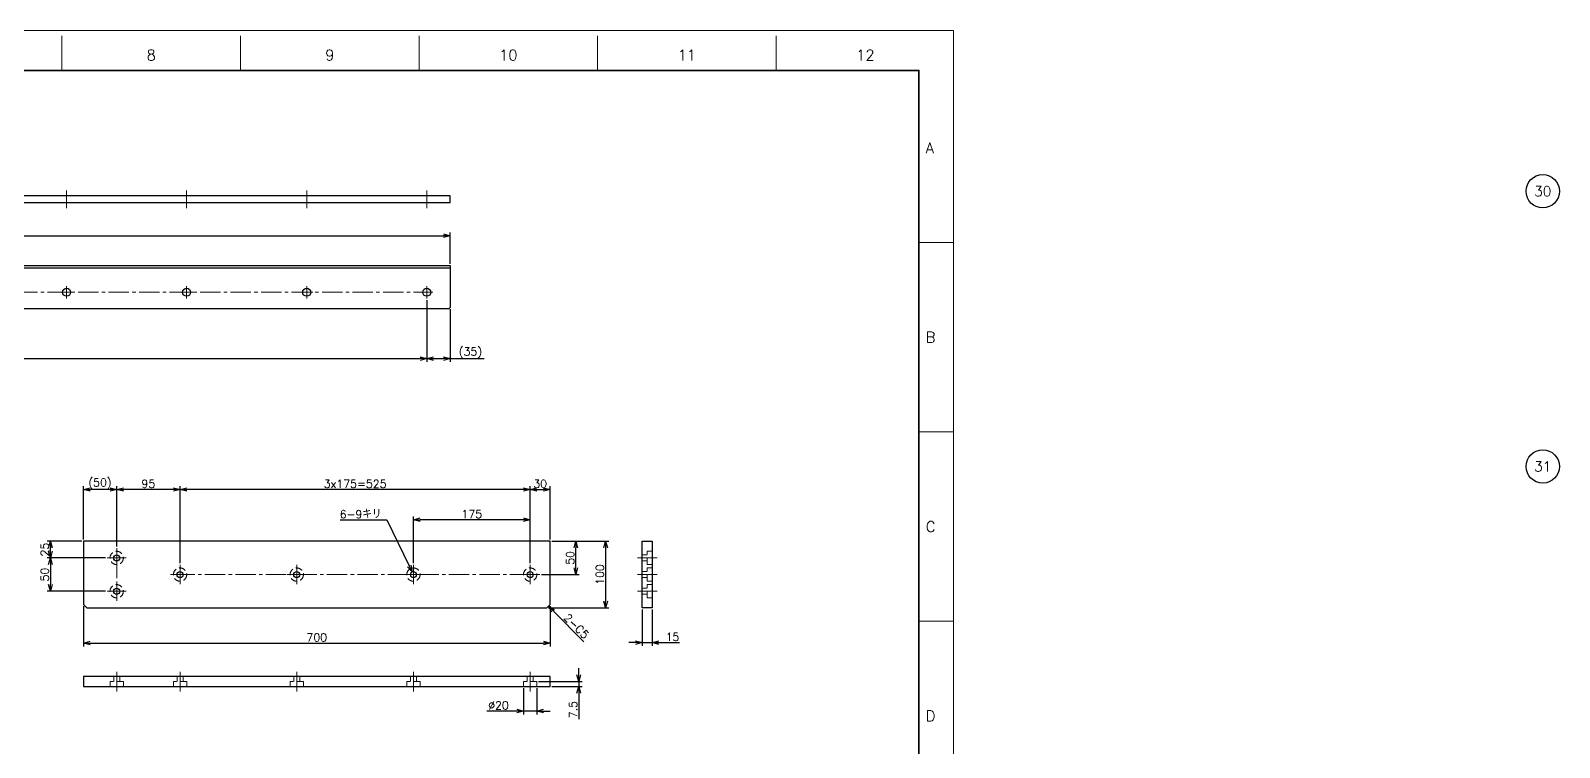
# Model space of a CAD drawing. Header units: millimetres. Extents: x 0 to 6647, y -19 to 2332.
# Drawn here: x 1929 to 4221, y 1256 to 2332 of the extents above; entities that cross this region are included whole.
import ezdxf
from ezdxf import colors
from ezdxf.entities.mleader import LeaderData, LeaderLine
from ezdxf.enums import TextEntityAlignment as Align
from ezdxf.math import Vec2, Vec3

# ---------------------------------------------------------------- set-up
doc = ezdxf.new("R2010")
doc.units = ezdxf.units.MM
doc.header["$LTSCALE"] = 1.6
doc.header["$PDMODE"] = 99
doc.header["$PDSIZE"] = 1
doc.linetypes.add('CENTER2', pattern=[28.575, 19.05, -3.175, 3.175, -3.175])
doc.linetypes.add('HIDDEN', pattern=[9.525, 6.35, -3.175])
for name, color, linetype, lineweight in [('04_HIDDEN', 2, 'HIDDEN', 13), ('05_CENTER', 4, 'CENTER2', 13), ('08_DIM', 3, 'Continuous', 13), ('90_FRAME', 5, 'Continuous', 35)]:
    doc.layers.add(name, color=color, linetype=linetype, lineweight=lineweight)
doc.layers.add('91_BLANK', color=5, linetype='Continuous', lineweight=0, plot=False)
doc.styles.add('KSS_TXT', font='txt.shx', dxfattribs={"bigfont": 'extfont2.shx'})
doc.styles.get("Standard").update_dxf_attribs({"font": 'txt.shx', "bigfont": 'extfont2.shx'})
doc.dimstyles.new('KSS_DIM', dxfattribs={"dimscale": 4, "dimtxt": 3, "dimasz": 2.5, "dimexe": 1.25, "dimexo": 0.625, "dimtad": 1, "dimdsep": 46, "dimtxsty": 'KSS_TXT', "dimblk": 'OPEN30', "dimcen": 0, "dimazin": 2, "dimtfac": 0.75, "dimtmove": 0, "dimatfit": 3, "dimldrblk": 'OPEN30', "dimfxl": 1.25, "dimtolj": 1, "dimarcsym": 0})
doc.dimstyles.new('KSS_DIM$3', dxfattribs={"dimscale": 4, "dimtxt": 3, "dimasz": 2.5, "dimexe": 1.25, "dimexo": 0.625, "dimtad": 1, "dimtih": 1, "dimtoh": 1, "dimdsep": 46, "dimtxsty": 'KSS_TXT', "dimblk": 'OPEN30', "dimcen": 0, "dimazin": 2, "dimtfac": 0.75, "dimtofl": 0, "dimtmove": 0, "dimatfit": 3, "dimldrblk": 'OPEN30', "dimfxl": 1.25, "dimtolj": 1, "dimarcsym": 0})

# ---------------------------------------------------------------- blocks, each defined once
blk = doc.blocks.new('_Open30')
at = {"color": 0, "linetype": 'ByBlock', "lineweight": -2}
for p, q in [((-1, 0.27), (0, 0)), ((0, 0), (-1, -0.27)), ((0, 0), (-1, 0))]:
    blk.add_line(p, q, dxfattribs=at)
blk = doc.blocks.new('*D8')
at = {"layer": '08_DIM', "color": 0, "lineweight": -2, "transparency": 16777216}
for p, q in [((867.9, 1981.7), (867.9, 2028.9)), ((877.9, 2023.9), (2547.9, 2023.9)), ((2557.9, 1981.7), (2557.9, 2028.9))]:
    blk.add_line(p, q, dxfattribs=at)
at = {"layer": 'Defpoints', "color": 0, "transparency": 16777216}
for p in [(2557.9, 2023.9), (867.9, 1979.2), (2557.9, 1979.2)]:
    blk.add_point(p, dxfattribs=at)
at = {"layer": '08_DIM', "color": 0, "lineweight": -2, "transparency": 16777216, "xscale": 10, "yscale": 10, "zscale": 10, "rotation": 180}
blk.add_blockref('_Open30', (867.9, 2023.9), dxfattribs=at)
at = {"layer": '08_DIM', "color": 0, "lineweight": -2, "transparency": 16777216, "xscale": 10, "yscale": 10, "zscale": 10}
blk.add_blockref('_Open30', (2557.9, 2023.9), dxfattribs=at)
at = {"layer": '08_DIM', "color": 0, "transparency": 16777216, "insert": (1712.9, 2032.4), "char_height": 12, "attachment_point": 5, "style": 'KSS_TXT'}
blk.add_mtext('\\A1;1690', dxfattribs=at)
blk = doc.blocks.new('*D11')
at = {"layer": '08_DIM', "color": 0, "lineweight": -2, "transparency": 16777216}
for p, q in [((902.9, 1927.3), (902.9, 1834.7)), ((2522.9, 1927.3), (2522.9, 1834.7)), ((912.9, 1839.7), (2512.9, 1839.7))]:
    blk.add_line(p, q, dxfattribs=at)
at = {"layer": 'Defpoints', "color": 0, "transparency": 16777216}
for p in [(902.9, 1929.8), (2522.9, 1929.8), (2522.9, 1839.7)]:
    blk.add_point(p, dxfattribs=at)
at = {"layer": '08_DIM', "color": 0, "lineweight": -2, "transparency": 16777216, "xscale": 10, "yscale": 10, "zscale": 10, "rotation": 180}
blk.add_blockref('_Open30', (902.9, 1839.7), dxfattribs=at)
at = {"layer": '08_DIM', "color": 0, "lineweight": -2, "transparency": 16777216, "xscale": 10, "yscale": 10, "zscale": 10}
blk.add_blockref('_Open30', (2522.9, 1839.7), dxfattribs=at)
at = {"layer": '08_DIM', "color": 0, "transparency": 16777216, "insert": (1712.9, 1848.2), "char_height": 12, "attachment_point": 5, "style": 'KSS_TXT'}
blk.add_mtext('\\A1;1620', dxfattribs=at)
blk = doc.blocks.new('*D12')
at = {"layer": '08_DIM', "color": 0, "lineweight": -2, "transparency": 16777216}
for p, q in [((2522.9, 1927.3), (2522.9, 1834.7)), ((2557.9, 1913.7), (2557.9, 1834.7)), ((2532.9, 1839.7), (2547.9, 1839.7)), ((2557.9, 1839.7), (2608.9, 1839.7))]:
    blk.add_line(p, q, dxfattribs=at)
at = {"layer": 'Defpoints', "color": 0, "transparency": 16777216}
for p in [(2522.9, 1929.8), (2557.9, 1916.2), (2557.9, 1839.7)]:
    blk.add_point(p, dxfattribs=at)
at = {"layer": '08_DIM', "color": 0, "lineweight": -2, "transparency": 16777216, "xscale": 10, "yscale": 10, "zscale": 10, "rotation": 180}
blk.add_blockref('_Open30', (2522.9, 1839.7), dxfattribs=at)
at = {"layer": '08_DIM', "color": 0, "lineweight": -2, "transparency": 16777216, "xscale": 10, "yscale": 10, "zscale": 10}
blk.add_blockref('_Open30', (2557.9, 1839.7), dxfattribs=at)
at = {"layer": '08_DIM', "color": 0, "transparency": 16777216, "insert": (2588.4, 1848.2), "char_height": 12, "attachment_point": 5, "style": 'KSS_TXT'}
blk.add_mtext('\\A1;(35)', dxfattribs=at)
blk = doc.blocks.new('*D68')
at = {"layer": '08_DIM', "color": 0, "lineweight": -2, "transparency": 16777216}
for p, q in [((2710.5, 1565.7), (2751.5, 1565.7)), ((2746.5, 1525.7), (2746.5, 1555.7)), ((2694.9, 1515.7), (2751.5, 1515.7))]:
    blk.add_line(p, q, dxfattribs=at)
at = {"layer": 'Defpoints', "color": 0, "transparency": 16777216}
for p in [(2708, 1565.7), (2746.5, 1565.7), (2692.4, 1515.7)]:
    blk.add_point(p, dxfattribs=at)
at = {"layer": '08_DIM', "color": 0, "lineweight": -2, "transparency": 16777216, "xscale": 10, "yscale": 10, "zscale": 10}
for p, rotation in [((2746.5, 1565.7), 90), ((2746.5, 1515.7), 270)]:
    blk.add_blockref('_Open30', p, dxfattribs=dict(at, rotation=rotation))
at = {"layer": '08_DIM', "color": 0, "transparency": 16777216, "insert": (2738, 1540.7), "char_height": 12, "attachment_point": 5, "rotation": 90, "style": 'KSS_TXT'}
blk.add_mtext('\\A1;50', dxfattribs=at)
blk = doc.blocks.new('*D69')
at = {"layer": '08_DIM', "color": 0, "lineweight": -2, "transparency": 16777216}
for p, q in [((2710.5, 1565.7), (2796.1, 1565.7)), ((2791.1, 1555.7), (2791.1, 1475.7)), ((2705.5, 1465.7), (2796.1, 1465.7))]:
    blk.add_line(p, q, dxfattribs=at)
at = {"layer": 'Defpoints', "color": 0, "transparency": 16777216}
for p in [(2708, 1565.7), (2703, 1465.7), (2791.1, 1465.7)]:
    blk.add_point(p, dxfattribs=at)
at = {"layer": '08_DIM', "color": 0, "lineweight": -2, "transparency": 16777216, "xscale": 10, "yscale": 10, "zscale": 10}
for p, rotation in [((2791.1, 1565.7), 90), ((2791.1, 1465.7), 270)]:
    blk.add_blockref('_Open30', p, dxfattribs=dict(at, rotation=rotation))
at = {"layer": '08_DIM', "color": 0, "transparency": 16777216, "insert": (2782.6, 1515.7), "char_height": 12, "attachment_point": 5, "rotation": 90, "style": 'KSS_TXT'}
blk.add_mtext('\\A1;100', dxfattribs=at)
blk = doc.blocks.new('*D70')
at = {"layer": '08_DIM', "color": 0, "lineweight": -2, "transparency": 16777216}
for p, q in [((2678, 1532.6), (2678, 1648.3)), ((2688, 1643.3), (2698, 1643.3)), ((2708, 1568.2), (2708, 1648.3))]:
    blk.add_line(p, q, dxfattribs=at)
at = {"layer": 'Defpoints', "color": 0, "transparency": 16777216}
for p in [(2708, 1643.3), (2708, 1565.7), (2678, 1530.1)]:
    blk.add_point(p, dxfattribs=at)
at = {"layer": '08_DIM', "color": 0, "lineweight": -2, "transparency": 16777216, "xscale": 10, "yscale": 10, "zscale": 10, "rotation": 180}
blk.add_blockref('_Open30', (2678, 1643.3), dxfattribs=at)
at = {"layer": '08_DIM', "color": 0, "lineweight": -2, "transparency": 16777216, "xscale": 10, "yscale": 10, "zscale": 10}
blk.add_blockref('_Open30', (2708, 1643.3), dxfattribs=at)
at = {"layer": '08_DIM', "color": 0, "transparency": 16777216, "insert": (2693, 1651.8), "char_height": 12, "attachment_point": 5, "style": 'KSS_TXT'}
blk.add_mtext('\\A1;30', dxfattribs=at)
blk = doc.blocks.new('*D71')
at = {"layer": '08_DIM', "color": 0, "lineweight": -2, "transparency": 16777216}
for p, q in [((2153, 1532.6), (2153, 1648.3)), ((2668, 1643.3), (2163, 1643.3)), ((2678, 1532.6), (2678, 1648.3))]:
    blk.add_line(p, q, dxfattribs=at)
at = {"layer": 'Defpoints', "color": 0, "transparency": 16777216}
for p in [(2153, 1643.3), (2153, 1530.1), (2678, 1530.1)]:
    blk.add_point(p, dxfattribs=at)
at = {"layer": '08_DIM', "color": 0, "lineweight": -2, "transparency": 16777216, "xscale": 10, "yscale": 10, "zscale": 10, "rotation": 180}
blk.add_blockref('_Open30', (2153, 1643.3), dxfattribs=at)
at = {"layer": '08_DIM', "color": 0, "lineweight": -2, "transparency": 16777216, "xscale": 10, "yscale": 10, "zscale": 10}
blk.add_blockref('_Open30', (2678, 1643.3), dxfattribs=at)
at = {"layer": '08_DIM', "color": 0, "transparency": 16777216, "insert": (2415.5, 1651.8), "char_height": 12, "attachment_point": 5, "style": 'KSS_TXT'}
blk.add_mtext('\\A1;3x175=525', dxfattribs=at)
blk = doc.blocks.new('*D72')
at = {"layer": '08_DIM', "color": 0, "lineweight": -2, "transparency": 16777216}
for p, q in [((2503, 1532.6), (2503, 1603)), ((2668, 1598), (2513, 1598)), ((2678, 1532.6), (2678, 1603))]:
    blk.add_line(p, q, dxfattribs=at)
at = {"layer": 'Defpoints', "color": 0, "transparency": 16777216}
for p in [(2503, 1598), (2503, 1530.1), (2678, 1530.1)]:
    blk.add_point(p, dxfattribs=at)
at = {"layer": '08_DIM', "color": 0, "lineweight": -2, "transparency": 16777216, "xscale": 10, "yscale": 10, "zscale": 10, "rotation": 180}
blk.add_blockref('_Open30', (2503, 1598), dxfattribs=at)
at = {"layer": '08_DIM', "color": 0, "lineweight": -2, "transparency": 16777216, "xscale": 10, "yscale": 10, "zscale": 10}
blk.add_blockref('_Open30', (2678, 1598), dxfattribs=at)
at = {"layer": '08_DIM', "color": 0, "transparency": 16777216, "insert": (2590.5, 1606.5), "char_height": 12, "attachment_point": 5, "style": 'KSS_TXT'}
blk.add_mtext('\\A1;175', dxfattribs=at)
blk = doc.blocks.new('*D73')
at = {"layer": '08_DIM', "color": 0, "lineweight": -2, "transparency": 16777216}
for p, q in [((2058, 1557.6), (2058, 1648.3)), ((2143, 1643.3), (2068, 1643.3)), ((2153, 1532.6), (2153, 1648.3))]:
    blk.add_line(p, q, dxfattribs=at)
at = {"layer": 'Defpoints', "color": 0, "transparency": 16777216}
for p in [(2058, 1643.3), (2058, 1555.1), (2153, 1530.1)]:
    blk.add_point(p, dxfattribs=at)
at = {"layer": '08_DIM', "color": 0, "lineweight": -2, "transparency": 16777216, "xscale": 10, "yscale": 10, "zscale": 10, "rotation": 180}
blk.add_blockref('_Open30', (2058, 1643.3), dxfattribs=at)
at = {"layer": '08_DIM', "color": 0, "lineweight": -2, "transparency": 16777216, "xscale": 10, "yscale": 10, "zscale": 10}
blk.add_blockref('_Open30', (2153, 1643.3), dxfattribs=at)
at = {"layer": '08_DIM', "color": 0, "transparency": 16777216, "insert": (2105.5, 1651.8), "char_height": 12, "attachment_point": 5, "style": 'KSS_TXT'}
blk.add_mtext('\\A1;95', dxfattribs=at)
blk = doc.blocks.new('*D74')
at = {"layer": '08_DIM', "color": 0, "lineweight": -2, "transparency": 16777216}
for p, q in [((2008, 1568.2), (2008, 1648.3)), ((2048, 1643.3), (2018, 1643.3)), ((2058, 1557.6), (2058, 1648.3))]:
    blk.add_line(p, q, dxfattribs=at)
at = {"layer": 'Defpoints', "color": 0, "transparency": 16777216}
for p in [(2008, 1643.3), (2008, 1565.7), (2058, 1555.1)]:
    blk.add_point(p, dxfattribs=at)
at = {"layer": '08_DIM', "color": 0, "lineweight": -2, "transparency": 16777216, "xscale": 10, "yscale": 10, "zscale": 10, "rotation": 180}
blk.add_blockref('_Open30', (2008, 1643.3), dxfattribs=at)
at = {"layer": '08_DIM', "color": 0, "lineweight": -2, "transparency": 16777216, "xscale": 10, "yscale": 10, "zscale": 10}
blk.add_blockref('_Open30', (2058, 1643.3), dxfattribs=at)
at = {"layer": '08_DIM', "color": 0, "transparency": 16777216, "insert": (2033, 1651.8), "char_height": 12, "attachment_point": 5, "style": 'KSS_TXT'}
blk.add_mtext('\\A1;(50)', dxfattribs=at)
blk = doc.blocks.new('*D75')
at = {"layer": '08_DIM', "color": 0, "lineweight": -2, "transparency": 16777216}
for p, q in [((2008, 1468.2), (2008, 1407.9)), ((2708, 1468.2), (2708, 1407.9)), ((2018, 1412.9), (2698, 1412.9))]:
    blk.add_line(p, q, dxfattribs=at)
at = {"layer": 'Defpoints', "color": 0, "transparency": 16777216}
for p in [(2008, 1470.7), (2708, 1470.7), (2708, 1412.9)]:
    blk.add_point(p, dxfattribs=at)
at = {"layer": '08_DIM', "color": 0, "lineweight": -2, "transparency": 16777216, "xscale": 10, "yscale": 10, "zscale": 10, "rotation": 180}
blk.add_blockref('_Open30', (2008, 1412.9), dxfattribs=at)
at = {"layer": '08_DIM', "color": 0, "lineweight": -2, "transparency": 16777216, "xscale": 10, "yscale": 10, "zscale": 10}
blk.add_blockref('_Open30', (2708, 1412.9), dxfattribs=at)
at = {"layer": '08_DIM', "color": 0, "transparency": 16777216, "insert": (2358, 1421.4), "char_height": 12, "attachment_point": 5, "style": 'KSS_TXT'}
blk.add_mtext('\\A1;700', dxfattribs=at)
blk = doc.blocks.new('*D76')
at = {"layer": '08_DIM', "color": 0, "lineweight": -2, "transparency": 16777216}
for p, q in [((2005.5, 1565.7), (1953.7, 1565.7)), ((2041.1, 1540.7), (1953.7, 1540.7)), ((1958.7, 1550.7), (1958.7, 1555.7))]:
    blk.add_line(p, q, dxfattribs=at)
at = {"layer": 'Defpoints', "color": 0, "transparency": 16777216}
for p in [(1958.7, 1565.7), (2008, 1565.7), (2043.6, 1540.7)]:
    blk.add_point(p, dxfattribs=at)
at = {"layer": '08_DIM', "color": 0, "lineweight": -2, "transparency": 16777216, "xscale": 10, "yscale": 10, "zscale": 10}
for p, rotation in [((1958.7, 1565.7), 90), ((1958.7, 1540.7), 270)]:
    blk.add_blockref('_Open30', p, dxfattribs=dict(at, rotation=rotation))
at = {"layer": '08_DIM', "color": 0, "transparency": 16777216, "insert": (1950.2, 1553.2), "char_height": 12, "attachment_point": 5, "rotation": 90, "style": 'KSS_TXT'}
blk.add_mtext('\\A1;25', dxfattribs=at)
blk = doc.blocks.new('*D77')
at = {"layer": '08_DIM', "color": 0, "lineweight": -2, "transparency": 16777216}
for p, q in [((2041.1, 1540.7), (1953.7, 1540.7)), ((1958.7, 1530.7), (1958.7, 1500.7)), ((2041.1, 1490.7), (1953.7, 1490.7))]:
    blk.add_line(p, q, dxfattribs=at)
at = {"layer": 'Defpoints', "color": 0, "transparency": 16777216}
for p in [(2043.6, 1540.7), (1958.7, 1490.7), (2043.6, 1490.7)]:
    blk.add_point(p, dxfattribs=at)
at = {"layer": '08_DIM', "color": 0, "lineweight": -2, "transparency": 16777216, "xscale": 10, "yscale": 10, "zscale": 10}
for p, rotation in [((1958.7, 1540.7), 90), ((1958.7, 1490.7), 270)]:
    blk.add_blockref('_Open30', p, dxfattribs=dict(at, rotation=rotation))
at = {"layer": '08_DIM', "color": 0, "transparency": 16777216, "insert": (1950.2, 1515.7), "char_height": 12, "attachment_point": 5, "rotation": 90, "style": 'KSS_TXT'}
blk.add_mtext('\\A1;50', dxfattribs=at)
blk = doc.blocks.new('*D65')
at = {"layer": '08_DIM', "color": 0, "lineweight": -2, "transparency": 16777216}
for p, q in [((2668, 1345.1), (2668, 1306)), ((2688, 1345.1), (2688, 1306)), ((2658, 1311), (2613, 1311)), ((2688, 1311), (2668, 1311)), ((2698, 1311), (2708, 1311))]:
    blk.add_line(p, q, dxfattribs=at)
at = {"layer": 'Defpoints', "color": 0, "transparency": 16777216}
for p in [(2668, 1347.6), (2688, 1347.6), (2668, 1311)]:
    blk.add_point(p, dxfattribs=at)
at = {"layer": '08_DIM', "color": 0, "lineweight": -2, "transparency": 16777216, "xscale": 10, "yscale": 10, "zscale": 10}
blk.add_blockref('_Open30', (2668, 1311), dxfattribs=at)
at = {"layer": '08_DIM', "color": 0, "lineweight": -2, "transparency": 16777216, "xscale": 10, "yscale": 10, "zscale": 10, "rotation": 180}
blk.add_blockref('_Open30', (2688, 1311), dxfattribs=at)
at = {"layer": '08_DIM', "color": 0, "transparency": 16777216, "insert": (2630.5, 1319.5), "char_height": 12, "attachment_point": 5, "style": 'KSS_TXT'}
blk.add_mtext('\\A1;%%C20', dxfattribs=at)
blk = doc.blocks.new('*D66')
at = {"layer": '08_DIM', "color": 0, "lineweight": -2, "transparency": 16777216}
for p, q in [((2690.5, 1355.1), (2755.9, 1355.1)), ((2750.9, 1365.1), (2750.9, 1375.1)), ((2750.9, 1355.1), (2750.9, 1347.6)), ((2710.5, 1347.6), (2755.9, 1347.6)), ((2750.9, 1337.6), (2750.9, 1298.6))]:
    blk.add_line(p, q, dxfattribs=at)
at = {"layer": 'Defpoints', "color": 0, "transparency": 16777216}
for p in [(2688, 1355.1), (2708, 1347.6), (2750.9, 1347.6)]:
    blk.add_point(p, dxfattribs=at)
at = {"layer": '08_DIM', "color": 0, "lineweight": -2, "transparency": 16777216, "xscale": 10, "yscale": 10, "zscale": 10}
for p, rotation in [((2750.9, 1355.1), 270), ((2750.9, 1347.6), 90)]:
    blk.add_blockref('_Open30', p, dxfattribs=dict(at, rotation=rotation))
at = {"layer": '08_DIM', "color": 0, "transparency": 16777216, "insert": (2742.4, 1313.1), "char_height": 12, "attachment_point": 5, "rotation": 90, "style": 'KSS_TXT'}
blk.add_mtext('\\A1;7.5', dxfattribs=at)
blk = doc.blocks.new('*D67')
at = {"layer": '08_DIM', "color": 0, "lineweight": -2, "transparency": 16777216}
for p, q in [((2392.9, 1597.7), (2463, 1597.7)), ((2463, 1597.7), (2496.7, 1528.7))]:
    blk.add_line(p, q, dxfattribs=at)
at = {"layer": 'Defpoints', "color": 0, "transparency": 16777216}
for p in [(2501, 1519.7), (2505, 1511.6)]:
    blk.add_point(p, dxfattribs=at)
at = {"layer": '08_DIM', "color": 0, "lineweight": -2, "transparency": 16777216, "xscale": 10, "yscale": 10, "zscale": 10, "rotation": 295.9835633606015}
blk.add_blockref('_Open30', (2501, 1519.7), dxfattribs=at)
at = {"layer": '08_DIM', "color": 0, "transparency": 16777216, "insert": (2423.7, 1606.2), "char_height": 12, "attachment_point": 5, "style": 'KSS_TXT'}
blk.add_mtext('\\A1;6-9キリ', dxfattribs=at)
blk = doc.blocks.new('*D55')
at = {"layer": '08_DIM', "color": 0, "lineweight": -2, "transparency": 16777216}
for p, q in [((2845.9, 1463.2), (2845.9, 1408.7)), ((2860.9, 1463.2), (2860.9, 1408.7)), ((2835.9, 1413.7), (2825.9, 1413.7)), ((2845.9, 1413.7), (2860.9, 1413.7)), ((2870.9, 1413.7), (2901.9, 1413.7))]:
    blk.add_line(p, q, dxfattribs=at)
at = {"layer": 'Defpoints', "color": 0, "transparency": 16777216}
for p in [(2845.9, 1465.7), (2860.9, 1465.7), (2860.9, 1413.7)]:
    blk.add_point(p, dxfattribs=at)
at = {"layer": '08_DIM', "color": 0, "lineweight": -2, "transparency": 16777216, "xscale": 10, "yscale": 10, "zscale": 10}
blk.add_blockref('_Open30', (2845.9, 1413.7), dxfattribs=at)
at = {"layer": '08_DIM', "color": 0, "lineweight": -2, "transparency": 16777216, "xscale": 10, "yscale": 10, "zscale": 10, "rotation": 180}
blk.add_blockref('_Open30', (2860.9, 1413.7), dxfattribs=at)
at = {"layer": '08_DIM', "color": 0, "transparency": 16777216, "insert": (2891.4, 1422.2), "char_height": 12, "attachment_point": 5, "style": 'KSS_TXT'}
blk.add_mtext('\\A1;15', dxfattribs=at)
blk = doc.blocks.new('*D78')
at = {"layer": '08_DIM', "color": 0, "lineweight": -2, "transparency": 16777216}
blk.add_line((2712.6, 1461.1), (2758.7, 1414.9), dxfattribs=at)
at = {"layer": 'Defpoints', "color": 0, "transparency": 16777216}
for p in [(2705.5, 1468.2), (2765.6, 1408.1), (2765.6, 1408.1)]:
    blk.add_point(p, dxfattribs=at)
at = {"layer": '08_DIM', "color": 0, "lineweight": -2, "transparency": 16777216, "xscale": 10, "yscale": 10, "zscale": 10, "rotation": 135}
blk.add_blockref('_Open30', (2705.5, 1468.2), dxfattribs=at)
at = {"layer": '08_DIM', "color": 0, "transparency": 16777216, "insert": (2747.4, 1438.3), "char_height": 12, "attachment_point": 5, "rotation": 315, "style": 'KSS_TXT'}
blk.add_mtext('\\A1;2-C5', dxfattribs=at)
blk = doc.blocks.new('AM_BALLOON1')
at = {"transparency": 16777216}
blk.add_circle((0, 0), 5, dxfattribs=at)
blk.add_attdef('B_NUMBER', text='', height=3, dxfattribs=at).set_placement((0, 0), align=Align.MIDDLE_CENTER)
blk = doc.blocks.new('_OPEN')
at = {"color": 0, "linetype": 'ByBlock'}
for p, q in [((-1, 0.17), (0, 0)), ((0, 0), (-1, -0.17)), ((0, 0), (-1, 0))]:
    blk.add_line(p, q, dxfattribs=at)

msp = doc.modelspace()

# ---------------------------------------------------------------- linework, layer by layer
at = {"color": 3}
msp.add_line((867.881, 1975.78), (2557.881, 1975.78), dxfattribs=at)
at = {"color": 0}
for points in [[(867.881, 2073.722), (2557.881, 2073.722), (2557.881, 2083.722), (867.881, 2083.722)], [(867.881, 1979.166), (2557.881, 1979.166), (2557.881, 1916.166), (2555.881, 1914.166), (869.881, 1914.166), (867.881, 1916.166)], [(2845.859, 1465.653), (2845.859, 1565.653), (2860.859, 1565.653), (2860.859, 1465.653)], [(2708.004, 1362.605), (2008.004, 1362.605), (2008.004, 1347.605), (2708.004, 1347.605)]]:
    msp.add_lwpolyline(points, close=True, dxfattribs=at)
for points in [[(2708.004, 1565.653), (2008.004, 1565.653)], [(2008.004, 1565.653), (2008.004, 1565.653), (2008.004, 1470.653), (2013.004, 1465.653), (2703.004, 1465.653), (2708.004, 1470.653), (2708.004, 1565.653)]]:
    msp.add_lwpolyline(points, dxfattribs=at)
for centre, radius in [((1982.881, 1939.166), 6), ((2162.881, 1939.166), 6), ((2342.881, 1939.166), 6), ((2522.881, 1939.166), 6), ((2058.004, 1540.653), 4.5), ((2153.004, 1515.653), 4.5), ((2328.004, 1515.653), 4.5), ((2503.004, 1515.653), 4.5), ((2678.004, 1515.653), 4.5), ((2058.004, 1490.653), 4.5)]:
    msp.add_circle(centre, radius, dxfattribs=at)
at = {"layer": '04_HIDDEN'}
for p, q in [((2853.359, 1545.153), (2845.859, 1545.153)), ((2853.359, 1536.153), (2845.859, 1536.153)), ((2853.359, 1530.653), (2853.359, 1550.653)), ((2853.359, 1550.653), (2860.859, 1550.653)), ((2853.359, 1520.153), (2845.859, 1520.153)), ((2860.859, 1530.653), (2853.359, 1530.653)), ((2853.359, 1505.653), (2853.359, 1525.653)), ((2853.359, 1525.653), (2860.859, 1525.653)), ((2853.359, 1511.153), (2845.859, 1511.153)), ((2853.359, 1495.153), (2845.859, 1495.153)), ((2860.859, 1505.653), (2853.359, 1505.653)), ((2853.359, 1480.653), (2853.359, 1500.653)), ((2853.359, 1500.653), (2860.859, 1500.653)), ((2853.359, 1486.153), (2845.859, 1486.153)), ((2860.859, 1480.653), (2853.359, 1480.653)), ((2068.004, 1355.105), (2048.004, 1355.105)), ((2048.004, 1355.105), (2048.004, 1347.605)), ((2053.504, 1355.105), (2053.504, 1362.605)), ((2062.504, 1355.105), (2062.504, 1362.605)), ((2068.004, 1347.605), (2068.004, 1355.105)), ((2163.004, 1355.105), (2143.004, 1355.105)), ((2143.004, 1355.105), (2143.004, 1347.605)), ((2148.504, 1355.105), (2148.504, 1362.605)), ((2157.504, 1355.105), (2157.504, 1362.605)), ((2163.004, 1347.605), (2163.004, 1355.105)), ((2338.004, 1355.105), (2318.004, 1355.105)), ((2318.004, 1355.105), (2318.004, 1347.605)), ((2323.504, 1355.105), (2323.504, 1362.605)), ((2332.504, 1355.105), (2332.504, 1362.605)), ((2338.004, 1347.605), (2338.004, 1355.105)), ((2513.004, 1355.105), (2493.004, 1355.105)), ((2493.004, 1355.105), (2493.004, 1347.605)), ((2498.504, 1355.105), (2498.504, 1362.605)), ((2507.504, 1355.105), (2507.504, 1362.605)), ((2513.004, 1347.605), (2513.004, 1355.105)), ((2688.004, 1355.105), (2668.004, 1355.105)), ((2668.004, 1355.105), (2668.004, 1347.605)), ((2673.504, 1355.105), (2673.504, 1362.605)), ((2682.504, 1355.105), (2682.504, 1362.605)), ((2688.004, 1347.605), (2688.004, 1355.105))]:
    msp.add_line(p, q, dxfattribs=at)
for centre in [(2058.004, 1540.653), (2153.004, 1515.653), (2328.004, 1515.653), (2503.004, 1515.653), (2678.004, 1515.653), (2058.004, 1490.653)]:
    msp.add_circle(centre, 10, dxfattribs=at)
at = {"layer": '05_CENTER'}
for p, q in [((1982.881, 2091.961), (1982.881, 2065.482)), ((2162.881, 2091.961), (2162.881, 2065.482)), ((2342.881, 2091.961), (2342.881, 2065.482)), ((2522.881, 2091.961), (2522.881, 2065.482)), ((902.881, 1939.166), (2522.881, 1939.166)), ((1992.222, 1939.166), (1973.54, 1939.166)), ((1982.881, 1929.825), (1982.881, 1948.507)), ((2172.222, 1939.166), (2153.54, 1939.166)), ((2162.881, 1929.825), (2162.881, 1948.507)), ((2352.222, 1939.166), (2333.54, 1939.166)), ((2342.881, 1929.825), (2342.881, 1948.507)), ((2532.222, 1939.166), (2513.54, 1939.166)), ((2522.881, 1929.825), (2522.881, 1948.507)), ((2043.565, 1540.653), (2072.443, 1540.653)), ((2058.004, 1526.215), (2058.004, 1555.092)), ((2058.004, 1540.653), (2058.004, 1490.653)), ((2868.181, 1540.653), (2838.875, 1540.653)), ((2138.565, 1515.653), (2167.443, 1515.653)), ((2153.004, 1501.215), (2153.004, 1530.092)), ((2678.004, 1515.653), (2153.004, 1515.653)), ((2313.565, 1515.653), (2342.443, 1515.653)), ((2328.004, 1501.215), (2328.004, 1530.092)), ((2488.565, 1515.653), (2517.443, 1515.653)), ((2503.004, 1501.215), (2503.004, 1530.092)), ((2663.565, 1515.653), (2692.443, 1515.653)), ((2678.004, 1501.215), (2678.004, 1530.092)), ((2868.181, 1515.653), (2838.875, 1515.653)), ((2043.565, 1490.653), (2072.443, 1490.653)), ((2058.004, 1476.215), (2058.004, 1505.092)), ((2868.181, 1490.653), (2838.875, 1490.653)), ((2058.004, 1340.283), (2058.004, 1369.59)), ((2153.004, 1340.283), (2153.004, 1369.59)), ((2328.004, 1340.283), (2328.004, 1369.59)), ((2503.004, 1340.283), (2503.004, 1369.59)), ((2678.004, 1340.283), (2678.004, 1369.59))]:
    msp.add_line(p, q, dxfattribs=at)
at = {"layer": '90_FRAME', "color": 4, "lineweight": 13}
for p, q in [((1975.903, 2271.831), (1975.903, 2323.679)), ((2243.637, 2271.831), (2243.637, 2323.679)), ((2511.371, 2271.831), (2511.371, 2323.679)), ((2779.104, 2271.831), (2779.104, 2323.679)), ((3046.838, 2271.831), (3046.838, 2323.679)), ((3312.803, 2013.69), (3260.956, 2013.69)), ((3312.803, 1729.701), (3260.956, 1729.701)), ((3312.803, 1445.713), (3260.956, 1445.713))]:
    msp.add_line(p, q, dxfattribs=at)
at = {"layer": '90_FRAME'}
msp.add_lwpolyline([(155.384, 51.616), (3260.956, 51.616), (3260.956, 2271.831), (155.384, 2271.831)], close=True, dxfattribs=at)
at = {"layer": '91_BLANK'}
msp.add_lwpolyline([(0, 0), (3312.803, 0), (3312.803, 2331.679), (0, 2331.679)], close=True, dxfattribs=at)

# ---------------------------------------------------------------- texts
at = {"layer": '90_FRAME', "color": 0, "lineweight": 13, "style": 'KSS_TXT'}
for s, p in [('8', (2109.77, 2282.158)), ('9', (2377.504, 2282.158)), ('10', (2645.237, 2282.158)), ('11', (2912.971, 2282.158)), ('12', (3180.705, 2282.158))]:
    msp.add_text(s, height=16, dxfattribs=at).set_placement(p, align=Align.BOTTOM_CENTER)
for s, p in [('A', (3271.263, 2155.685)), ('B', (3271.263, 1871.696)), ('C', (3271.263, 1587.707)), ('D', (3271.263, 1303.718))]:
    msp.add_text(s, height=16, dxfattribs=at).set_placement(p, align=Align.MIDDLE_LEFT)

# ---------------------------------------------------------------- dimensions: what is measured, and where the dimension line sits
at = {"layer": '08_DIM'}
for base, p1, p2, picture, middle in [((2557.881, 2023.885), (867.881, 1979.166), (2557.881, 1979.166), '*D8', (1712.881, 2032.385)), ((2522.881, 1839.692), (902.881, 1929.825), (2522.881, 1929.825), '*D11', (1712.881, 1848.192))]:
    dim = msp.add_linear_dim(base=base, p1=p1, p2=p2, dimstyle='KSS_DIM', override={"dimarcsym": 1}, dxfattribs=at)
    dim.commit()
    dim.dimension.update_dxf_attribs({"geometry": picture, "text_midpoint": middle})
dim = msp.add_linear_dim(base=(2557.881, 1839.692), p1=(2522.881, 1929.825), p2=(2557.881, 1916.166), text='(<>)', dimstyle='KSS_DIM', override={"dimarcsym": 1}, dxfattribs=at)
dim.commit()
dim.dimension.update_dxf_attribs({"geometry": '*D12', "text_midpoint": (2588.381, 1848.192)})
for base, p1, p2, text, picture, middle in [((2008.004, 1643.282), (2058.004, 1555.092), (2008.004, 1565.653), '(<>)', '*D74', (2033.004, 1651.782)), ((2153.004, 1643.282), (2678.004, 1530.092), (2153.004, 1530.092), '3x175=<>', '*D71', (2415.504, 1651.782)), ((2668.004, 1310.957), (2688.004, 1347.605), (2668.004, 1347.605), '%%C<>', '*D65', (2630.504, 1319.457))]:
    dim = msp.add_linear_dim(base=base, p1=p1, p2=p2, angle=180, text=text, dimstyle='KSS_DIM', override={"dimarcsym": 1}, dxfattribs=at)
    dim.commit()
    dim.dimension.update_dxf_attribs({"geometry": picture, "text_midpoint": middle})
for base, p1, p2, angle, picture, middle in [((2058.004, 1643.282), (2153.004, 1530.092), (2058.004, 1555.092), 180, '*D73', (2105.504, 1651.782)), ((2708.004, 1643.282), (2678.004, 1530.092), (2708.004, 1565.653), 180, '*D70', (2693.004, 1651.782)), ((2503.004, 1597.951), (2678.004, 1530.092), (2503.004, 1530.092), 180, '*D72', (2590.504, 1606.451)), ((1958.75, 1565.653), (2043.565, 1540.653), (2008.004, 1565.653), 90, '*D76', (1950.25, 1553.153)), ((2746.537, 1565.653), (2692.443, 1515.653), (2708.004, 1565.653), 90, '*D68', (2738.037, 1540.653)), ((2791.074, 1465.653), (2708.004, 1565.653), (2703.004, 1465.653), 90, '*D69', (2782.574, 1515.653)), ((1958.75, 1490.653), (2043.565, 1540.653), (2043.565, 1490.653), 90, '*D77', (1950.25, 1515.653)), ((2708.004, 1412.934), (2008.004, 1470.653), (2708.004, 1470.653), 180, '*D75', (2358.004, 1421.434)), ((2860.859, 1413.72), (2845.859, 1465.653), (2860.859, 1465.653), 180, '*D55', (2891.359, 1422.22)), ((2750.938, 1347.605), (2688.004, 1355.105), (2708.004, 1347.605), 90, '*D66', (2742.438, 1313.105))]:
    dim = msp.add_linear_dim(base=base, p1=p1, p2=p2, angle=angle, dimstyle='KSS_DIM', override={"dimarcsym": 1}, dxfattribs=at)
    dim.commit()
    dim.dimension.update_dxf_attribs({"geometry": picture, "text_midpoint": middle})
dim = msp.add_diameter_dim_2p(p1=(2504.975, 1511.608), p2=(2501.032, 1519.699), text='6-<>キリ', dimstyle='KSS_DIM$3', override={"dimpost": '<>', "dimtix": 1, "dimarcsym": 1}, dxfattribs=at)
dim.commit()
dim.dimension.update_dxf_attribs({"geometry": '*D67', "text_midpoint": (2423.706, 1597.722), "dimtype": 163})
dim = msp.add_linear_dim(base=(2765.593, 1408.064), p1=(2705.504, 1468.153), p2=(2765.593, 1408.064), angle=315, text='2-C5', dimstyle='KSS_DIM', override={"dimse1": 1, "dimse2": 1, "dimsd2": 1, "dimarcsym": 1}, dxfattribs=at)
dim.commit()
dim.dimension.update_dxf_attribs({"geometry": '*D78', "text_midpoint": (2741.386, 1432.271), "dimtype": 161})

# ---------------------------------------------------------------- leaders
ml = msp.add_multileader_block('Standard', dxfattribs=at)
ml.set_content('AM_BALLOON1', color=256, scale=5)
ml.set_attribute('B_NUMBER', '30', width=0)
ml.set_leader_properties(color=256, linetype='ByLayer', lineweight=-1)
ml.set_arrow_properties(name='OPEN')
ml.build(insert=Vec2(0, 0))
ml.multileader.update_dxf_attribs({"leader_type": 0, "has_dogleg": 0, "text_right_attachment_type": 6, "dogleg_length": 0, "arrow_head_size": 10, "scale": 2.5, "block_connection_type": 1})
ctx = ml.context
ctx.base_point, ctx.scale, ctx.char_height, ctx.arrow_head_size, ctx.landing_gap_size, ctx.plane_origin = Vec3(4196.306, 2090.668), 2.5, 20, 10, 10, Vec3(4196.306, 2090.668)
ctx.right_attachment, ctx.attachment_type = 6, 1
notes = []
notes.append((ctx, [(0, (0, 0, 0), (0, 0), (1, 0), 1, [])]))
ctx.block.insert = Vec3(4196.306, 2090.668)
ml = msp.add_multileader_block('Standard', dxfattribs=at)
ml.set_content('AM_BALLOON1', color=256, scale=5)
ml.set_attribute('B_NUMBER', '31', width=0)
ml.set_leader_properties(color=256, linetype='ByLayer', lineweight=-1)
ml.set_arrow_properties(name='OPEN')
ml.build(insert=Vec2(0, 0))
ml.multileader.update_dxf_attribs({"leader_type": 0, "has_dogleg": 0, "text_right_attachment_type": 6, "dogleg_length": 0, "arrow_head_size": 10, "scale": 2.5, "block_connection_type": 1})
ctx = ml.context
ctx.base_point, ctx.scale, ctx.char_height, ctx.arrow_head_size, ctx.landing_gap_size, ctx.plane_origin = Vec3(4196.306, 1677.87), 2.5, 20, 10, 10, Vec3(4196.306, 1677.87)
ctx.right_attachment, ctx.attachment_type = 6, 1
notes.append((ctx, [(0, (0, 0, 0), (0, 0), (1, 0), 1, [])]))
ctx.block.insert = Vec3(4196.306, 1677.87)
ml = msp.add_multileader_block('Standard', dxfattribs=at)
ml.set_content('AM_BALLOON1', color=256, scale=5)
ml.set_attribute('B_NUMBER', '32', width=0)
ml.set_leader_properties(color=256, linetype='ByLayer', lineweight=-1)
ml.set_arrow_properties(name='OPEN')
ml.build(insert=Vec2(0, 0))
ml.multileader.update_dxf_attribs({"leader_type": 0, "has_dogleg": 0, "text_right_attachment_type": 6, "dogleg_length": 0, "arrow_head_size": 10, "scale": 2.5, "block_connection_type": 1})
ctx = ml.context
ctx.base_point, ctx.scale, ctx.char_height, ctx.arrow_head_size, ctx.landing_gap_size, ctx.plane_origin = Vec3(5534.94, 1677.87), 2.5, 20, 10, 10, Vec3(5534.94, 1677.87)
ctx.right_attachment, ctx.attachment_type = 6, 1
notes.append((ctx, [(0, (0, 0, 0), (0, 0), (1, 0), 1, [])]))
ctx.block.insert = Vec3(5534.94, 1677.87)
for ctx, leaders in notes:
    for number, flags, end, landing, length, lines in leaders:
        leader = LeaderData()
        leader.index, (leader.has_last_leader_line, leader.has_dogleg_vector, leader.attachment_direction) = number, flags
        leader.last_leader_point, leader.dogleg_vector, leader.dogleg_length = Vec3(end), Vec3(landing), length
        for number, points, colour, breaks in lines:
            line = LeaderLine()
            line.index, line.vertices, line.color, line.breaks = number, Vec3.list(points), colors.encode_raw_color(colour), breaks
            leader.lines.append(line)
        ctx.leaders.append(leader)

doc.saveas('drawing.dxf')
